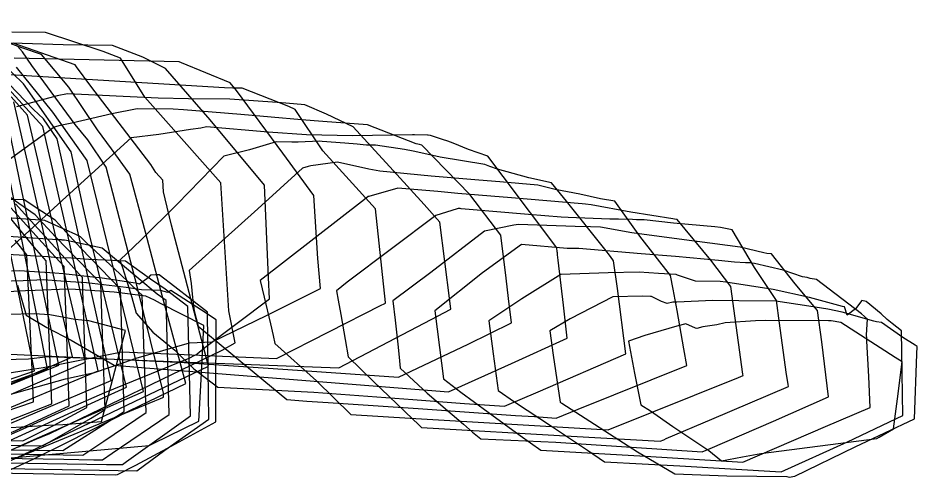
# Model space of a CAD drawing. Extents: x 0 to 174, y 0 to 36.
# Drawn here: x 135.72 to 174, y 0.1 to 19.63 of the extents above; entities that cross this region are included whole.
import ezdxf

# ---------------------------------------------------------------- set-up
doc = ezdxf.new("R2010")
doc.units = 0
doc.layers.get('0').update_dxf_attribs({"color": 1, "linetype": 'CONTINUOUS'})

msp = doc.modelspace()

# ---------------------------------------------------------------- linework, layer by layer
at = {"color": 4}
for points in [[(135.417, 0.412156, 105.6), (136.395, 0.86852, 105.6), (137.822, 1.57491, 105.6), (140.477, 2.92508, 105.6), (142.869, 4.07541, 105.6), (141.803, 8.02789, 105.6), (141.15, 10.5162, 105.6), (140.482, 12.9887, 105.6), (139.694, 14.0608, 105.6), (139.108, 14.865, 105.6), (137.887, 16.6846, 105.6), (136.723, 18.0697, 105.6), (135.877, 18.3581, 105.6), (132.389, 19.6271, 105.6)], [(135.708, 1.37032, 99.2), (136.449, 1.69528, 99.2), (137.071, 1.94753, 99.2), (144.416, 5.49196, 99.2), (144.964, 5.80802, 99.2), (144.695, 7.17447, 99.2), (144.354, 12.6191, 99.2), (141.117, 16.2651, 99.2), (140.088, 17.9138, 99.2), (139.343, 18.2018, 99.2), (136.886, 19.0115, 99.2), (135.456, 19.0308, 99.2)], [(134.812, 1.66746, 96), (135.779, 2.07059, 96), (137.719, 2.95744, 96), (139.41, 3.69918, 96), (143.004, 5.15882, 96), (143.248, 5.27631, 96), (143.295, 5.30338, 96), (143.353, 5.33591, 96), (143.669, 5.60732, 96), (146.422, 7.68093, 96), (146.389, 8.59069, 96), (146.214, 12.5163, 96), (143.899, 15.3008, 96), (142, 17.4816, 96), (141.039, 17.9616, 96), (139.738, 18.4531, 96), (137.633, 18.4792, 96), (135.892, 18.5351, 96), (132.89, 18.5756, 96)], [(135.079, 0.675538, 108.8), (141.545, 3.33559, 108.8), (141.756, 3.42563, 108.8), (141.908, 3.5, 108.8), (141.912, 3.66036, 108.8), (140.808, 8.14455, 108.8), (139.474, 13.2751, 108.8), (138.684, 14.4505, 108.8), (138.145, 15.093, 108.8), (136.31, 17.6095, 108.8), (135.901, 18.184, 108.8), (135.699, 18.4347, 108.8)], [(135.388, 0.788862, 102.4), (136.255, 1.19904, 102.4), (143.836, 4.8104, 102.4), (142.25, 10.8115, 102.4), (141.978, 11.931, 102.4), (141.919, 12.2301, 102.4), (141.888, 12.7277, 102.4), (141.592, 13.0609, 102.4), (141.38, 13.4002, 102.4), (138.821, 16.7248, 102.4), (138.213, 17.5525, 102.4), (138.153, 17.6343, 102.4), (135.517, 18.5581, 102.4)], [(133.581, 0.845946, 115.2), (138.002, 2.85352, 115.2), (140.34, 3.92255, 115.2), (139.715, 6.49735, 115.2), (138.767, 10.4127, 115.2), (138.468, 11.71, 115.2), (137.974, 13.9284, 115.2), (135.954, 16.8307, 115.2), (134.527, 18.1896, 115.2)], [(130.538, 2.26694, 92.8), (137.742, 4.28227, 92.8), (138.976, 4.54656, 92.8), (140.218, 4.97476, 92.8), (140.746, 5.15415, 92.8), (143.014, 5.8098, 92.8), (143.986, 5.84325, 92.8), (146.306, 6.97081, 92.8), (148.606, 8.1167, 92.8), (148.483, 9.396, 92.8), (148.314, 12.0772, 92.8), (146.993, 13.8714, 92.8), (145.027, 16.5458, 92.8), (144.749, 16.865, 92.8), (142.681, 17.7139, 92.8), (142.587, 17.7604, 92.8), (135.55, 17.9186, 92.8)], [(131.523, 3.91501, 89.6), (136.23, 4.66821, 89.6), (136.787, 4.75658, 89.6), (140.135, 5.42682, 89.6), (142.469, 5.32128, 89.6), (146.724, 5.1469, 89.6), (151.189, 7.40516, 89.6), (151.311, 7.46693, 89.6), (151.366, 7.49538, 89.6), (151.363, 7.52629, 89.6), (150.936, 11.5035, 89.6), (148.692, 13.9805, 89.6), (147.519, 15.732, 89.6), (147.245, 15.8634, 89.6), (145.258, 16.6375, 89.6), (144.867, 16.644, 89.6), (144.516, 16.6611, 89.6), (134.884, 17.2313, 89.6)], [(135.269, 4.21424, 137.6), (136.418, 4.61418, 137.6), (136.287, 5.25297, 137.6), (133.805, 17.2919, 137.6)], [(134.332, 0.753918, 112), (136.272, 1.63585, 112), (141.062, 3.73694, 112), (140.347, 6.64472, 112), (138.665, 13.5646, 112), (137.196, 15.6273, 112), (135.659, 17.5351, 112)], [(134.415, 2.65948, 121.6), (139.133, 4.62002, 121.6), (138.306, 8.29356, 121.6), (137.87, 10.2603, 121.6), (136.771, 15.0041, 121.6), (134.424, 17.5784, 121.6)], [(127.918, 1.43763, 134.4), (136.972, 4.70617, 134.4), (134.528, 16.9097, 134.4)], [(133.395, 1.54042, 118.4), (139.68, 4.20321, 118.4), (139.678, 4.21094, 118.4), (137.389, 14.4877, 118.4), (136.797, 15.3383, 118.4), (136.379, 15.7365, 118.4), (134.983, 17.185, 118.4)], [(134.54, 3.69487, 131.2), (137.458, 4.85239, 131.2), (135.875, 12.273, 131.2), (134.986, 16.6327, 131.2)], [(133.5, 5.06217, 86.4), (136.168, 5.12356, 86.4), (136.994, 5.23154, 86.4), (141.913, 5.02913, 86.4), (149.383, 4.74579, 86.4), (153.307, 6.79514, 86.4), (154.143, 7.2346, 86.4), (154.1, 7.59345, 86.4), (153.686, 10.9431, 86.4), (153.007, 11.6933, 86.4), (151.844, 12.9731, 86.4), (149.997, 14.9997, 86.4), (148.86, 15.5296, 86.4), (147.931, 15.9296, 86.4), (147.117, 15.998, 86.4), (146.751, 16.0288, 86.4), (144.739, 16.175, 86.4), (142.982, 16.1883, 86.4), (141.692, 16.2097, 86.4), (137.825, 16.3984, 86.4), (137.39, 16.3176, 86.4), (135.653, 15.8503, 86.4)], [(135.23, 3.5453, 124.8), (138.59, 4.9816, 124.8), (137.566, 9.28711, 124.8), (136.128, 15.4902, 124.8), (135.419, 16.2674, 124.8)], [(135.38, 5.31803, 83.2), (142.789, 4.9679, 83.2), (147.214, 4.66902, 83.2), (151.923, 4.34933, 83.2), (154.894, 5.74606, 83.2), (156.739, 6.66029, 83.2), (156.604, 7.68749, 83.2), (156.501, 8.56057, 83.2), (156.285, 10.3903, 83.2), (154.955, 12.1175, 83.2), (152.919, 14.2151, 83.2), (152.809, 14.2395, 83.2), (152.677, 14.2758, 83.2), (150.602, 15.0827, 83.2), (148.705, 15.2217, 83.2), (147.784, 15.2996, 83.2), (145.2, 15.5165, 83.2), (142.767, 15.7209, 83.2), (142.322, 15.7533, 83.2), (140.788, 15.7649, 83.2), (139.712, 15.5452, 83.2), (138.007, 15.1475, 83.2), (137.509, 15.0548, 83.2), (137.258, 14.9873, 83.2), (131.516, 10.8481, 83.2)], [(132.309, 2.70876, 128), (138.037, 5.21704, 128), (137.491, 7.50568, 128), (135.532, 16.0552, 128)], [(135.695, 8.25519, 80), (136.058, 6.99067, 80), (136.949, 6.45923, 80), (137.975, 5.9258, 80), (139.813, 4.85375, 80), (141.146, 4.74759, 80), (142.984, 4.60188, 80), (154.051, 3.72411, 80), (156.733, 4.9323, 80), (159.108, 6.00038, 80), (158.945, 7.41244, 80), (158.724, 9.33081, 80), (158.699, 9.55136, 80), (158.69, 9.63503, 80), (158.685, 9.68206, 80), (158.666, 9.84816, 80), (156.375, 12.8779, 80), (155.725, 13.7524, 80), (154.898, 14.038, 80), (154.255, 14.3009, 80), (154.015, 14.3829, 80), (153.793, 14.4538, 80), (153.28, 14.6279, 80), (153.18, 14.6364, 80), (153.171, 14.6372, 80), (153.155, 14.6386, 80), (152.606, 14.6605, 80), (152.523, 14.6574, 80), (149.958, 14.613, 80), (148.007, 14.654, 80), (146.364, 14.7744, 80), (143.75, 14.9953, 80), (143.499, 14.9457, 80), (143.063, 14.8856, 80), (141.72, 14.67, 80), (140.529, 14.5238, 80), (137.761, 12.0207, 80), (135.846, 10.2636, 80), (135.303, 9.76121, 80)], [(133.966, 1.47111, 41.6), (136.777, 1.42593, 41.6), (138.797, 2.59257, 41.6), (139.423, 2.97257, 41.6), (139.334, 5.74836, 41.6), (139.251, 8.33364, 41.6), (137.32, 10.3217, 41.6), (136.451, 11.2519, 41.6), (135.753, 11.731, 41.6), (135.134, 12.1684, 41.6)], [(134.246, 1.2689, 38.4), (137.625, 1.22789, 38.4), (139.77, 2.58628, 38.4), (140.24, 2.89217, 38.4), (140.193, 4.37579, 38.4), (140.079, 8.08484, 38.4), (138.391, 9.83773, 38.4), (137.293, 11.032, 38.4), (136.736, 11.3899, 38.4), (135.981, 11.8914, 38.4), (135.275, 11.9027, 38.4)], [(134.248, 2.07178, 51.2), (137.153, 3.21422, 51.2), (137.026, 6.37247, 51.2), (136.909, 9.29585, 51.2), (136.42, 9.85777, 51.2), (134.565, 12.1177, 51.2)], [(130.154, 1.72972, 44.8), (135.929, 1.63554, 44.8), (137.224, 2.28612, 44.8), (138.652, 3.04996, 44.8), (138.481, 8.03242, 44.8), (138.463, 8.58451, 44.8), (138.323, 8.73285, 44.8), (137.861, 9.24161, 44.8), (136.141, 11.1465, 44.8), (135.609, 11.7206, 44.8)], [(130.935, 1.15065, 35.2), (138.472, 1.03013, 35.2), (139.369, 1.62932, 35.2), (141.174, 2.84071, 35.2), (141.017, 7.42601, 35.2), (141.003, 7.84106, 35.2), (140.869, 7.96031, 35.2), (140.047, 8.7377, 35.2), (138.618, 10.0787, 35.2), (138.374, 10.3107, 35.2), (138.177, 10.4219, 35.2), (136.857, 11.0101, 35.2), (134.829, 11.1476, 35.2)], [(127.926, 1.01021, 32), (137.674, 0.854238, 32), (138.939, 0.834574, 32), (139.32, 0.828704, 32), (139.729, 1.10798, 32), (142.16, 2.76249, 32), (142.096, 4.92945, 32), (142.02, 7.60218, 32), (141.638, 7.87495, 32), (139.3, 9.83663, 32), (137.78, 10.1671, 32), (137.694, 10.1772, 32), (137.601, 10.1801, 32), (137.57, 10.1845, 32), (137.505, 10.1898, 32), (137.4, 10.1964, 32), (134.656, 10.3724, 32)], [(133.408, 2.28708, 54.4), (135.746, 3.08279, 54.4), (136.378, 3.30395, 54.4), (136.318, 4.67688, 54.4), (136.087, 9.54692, 54.4), (135.595, 10.1725, 54.4)], [(131.928, 0.752528, 28.8), (139.492, 0.638128, 28.8), (139.972, 0.629934, 28.8), (140.167, 0.626487, 28.8), (140.343, 0.754329, 28.8), (143.058, 2.69457, 28.8), (143.032, 3.90629, 28.8), (142.947, 7.35855, 28.8), (141.983, 8.09044, 28.8), (141.355, 8.51788, 28.8), (140.301, 9.2762, 28.8), (139.46, 9.32919, 28.8), (138.726, 9.35855, 28.8), (137.993, 9.40702, 28.8), (137.415, 9.42496, 28.8), (136.987, 9.46762, 28.8), (135.27, 9.56071, 28.8)], [(135.209, 0.455152, 25.6), (140.774, 0.359691, 25.6), (141.971, 1.24028, 25.6), (143.838, 2.55406, 25.6), (143.809, 4.65858, 25.6), (143.78, 7.1053, 25.6), (142.392, 8.18876, 25.6), (141.726, 8.69704, 25.6), (141.566, 8.69934, 25.6), (141.364, 8.68769, 25.6), (141.257, 8.57046, 25.6), (140.893, 8.30895, 25.6), (140.75, 8.35011, 25.6), (140.628, 8.35499, 25.6), (139.299, 8.55143, 25.6), (138.91, 8.60091, 25.6), (137.644, 8.74641, 25.6), (137.282, 8.76795, 25.6), (135.775, 8.86875, 25.6), (135.435, 8.85417, 25.6)], [(133.717, 0.295963, 22.4), (139.868, 0.190791, 22.4), (139.956, 0.206517, 22.4), (140.741, 0.603306, 22.4), (142.264, 1.42479, 22.4), (144.138, 2.44608, 22.4), (144.146, 3.40068, 22.4), (144.151, 6.7902, 22.4), (143.532, 7.19759, 22.4), (142.232, 8.03107, 22.4), (142.104, 7.94728, 22.4), (141.94, 7.98682, 22.4), (141.792, 8.02952, 22.4), (140.977, 8.06219, 22.4), (140.328, 8.15811, 22.4), (139.362, 8.28112, 22.4), (138.63, 8.36524, 22.4), (137.722, 8.41922, 22.4), (136.8, 8.48085, 22.4), (135.941, 8.44403, 22.4), (134.917, 8.41756, 22.4)], [(134.305, 0.819916, 19.2), (141.307, 1.44512, 19.2), (141.476, 1.52653, 19.2), (143.418, 2.47144, 19.2), (143.527, 4.50876, 19.2), (143.636, 6.53936, 19.2), (141.792, 7.48629, 19.2), (141.532, 7.62098, 19.2), (141.165, 7.78934, 19.2), (139.814, 7.96133, 19.2), (139.616, 7.98407, 19.2), (138.162, 8.07049, 19.2), (137.826, 8.09295, 19.2), (136.448, 8.0339, 19.2), (136.029, 8.02309, 19.2), (134.552, 7.93596, 19.2)]]:
    msp.add_polyline3d(points, dxfattribs=at)
for points in [[(153.693, 13.6997, 76.8), (152.999, 13.8578, 76.8), (152.55, 13.9601, 76.8), (152.179, 14.0384, 76.8), (150.943, 14.2239, 76.8), (150.551, 14.2196, 76.8), (150.413, 14.2326, 76.8), (150.154, 14.2546, 76.8), (149.64, 14.2976, 76.8), (148.676, 14.3794, 76.8), (148.559, 14.3841, 76.8), (147.646, 14.3496, 76.8), (147.373, 14.3448, 76.8), (146.713, 14.3587, 76.8), (145.57, 14.021, 76.8), (144.487, 13.7498, 76.8), (142.488, 11.702, 76.8), (140.959, 10.1888, 76.8), (140.05, 9.31996, 76.8), (140.161, 9.00629, 76.8), (140.309, 8.56012, 76.8), (140.559, 7.72952, 76.8), (140.751, 7.0683, 76.8), (141.461, 6.26082, 76.8), (142.39, 5.49597, 76.8), (143.205, 4.69693, 76.8), (144.231, 3.91867, 76.8), (148.313, 3.70297, 76.8), (152.536, 3.39326, 76.8), (154.736, 3.23259, 76.8), (156.437, 3.10772, 76.8), (157.868, 3.71979, 76.8), (161.605, 5.34472, 76.8), (161.249, 8.12191, 76.8), (161.079, 9.29152, 76.8), (160.955, 9.47816, 76.8), (160.704, 9.7924, 76.8), (159.082, 11.8387, 76.8), (158.443, 12.611, 76.8), (157.465, 12.8302, 76.8), (156.141, 13.1976, 76.8), (155.809, 13.3072, 76.8), (155.601, 13.3884, 76.8)], [(135.284, 11.6867, 48), (134.935, 12.0645, 48), (134.829, 12.1883, 48), (133.654, 13.052, 48), (133.416, 13.225, 48), (128.111, 13.3181, 48), (124.977, 13.5258, 48), (123.306, 12.8002, 48), (122.923, 12.6281, 48), (120.778, 9.53303, 48), (120.012, 8.44071, 48), (120.155, 5.46315, 48), (120.247, 3.23943, 48), (122.757, 2.10979, 48), (122.941, 2.0252, 48), (127.806, 1.95907, 48), (135.081, 1.8527, 48), (135.619, 2.08371, 48), (137.9, 3.13305, 48), (137.775, 6.48346, 48), (137.68, 9.06049, 48), (137.147, 9.63579, 48)], [(156.234, 12.6546, 73.6), (155.346, 12.73, 73.6), (153.318, 12.9021, 73.6), (151.123, 13.1139, 73.6), (150.653, 13.1906, 73.6), (149.328, 13.4922, 73.6), (148.183, 13.3385, 73.6), (148.074, 13.307, 73.6), (147.827, 13.2442, 73.6), (145.934, 11.5036, 73.6), (142.999, 8.88829, 73.6), (143.084, 8.3267, 73.6), (143.145, 7.7349, 73.6), (143.219, 7.16626, 73.6), (143.384, 6.52251, 73.6), (144.118, 5.92021, 73.6), (145.122, 5.08373, 73.6), (147.164, 3.39989, 73.6), (148.013, 3.33013, 73.6), (148.931, 3.26739, 73.6), (152.758, 3.00878, 73.6), (156.909, 2.72113, 73.6), (157.71, 2.66758, 73.6), (158.64, 2.60233, 73.6), (159.578, 2.99115, 73.6), (164.203, 4.84852, 73.6), (164.078, 5.54893, 73.6), (163.782, 7.17818, 73.6), (163.613, 8.09672, 73.6), (163.508, 8.67336, 73.6), (162.204, 10.3496, 73.6), (161.132, 11.8291, 73.6), (160.525, 11.9353, 73.6), (159.645, 12.1272, 73.6), (158.593, 12.3378, 73.6), (157.861, 12.5165, 73.6)], [(159.879, 11.7058, 70.4), (159.738, 11.7178, 70.4), (156.734, 11.9728, 70.4), (154.444, 12.1672, 70.4), (153.601, 12.2387, 70.4), (151.893, 12.3837, 70.4), (150.661, 12.0339, 70.4), (150.635, 12.0265, 70.4), (150.474, 11.9032, 70.4), (146.026, 8.45621, 70.4), (146.2, 7.75715, 70.4), (146.469, 6.61425, 70.4), (146.584, 6.11439, 70.4), (146.658, 5.77968, 70.4), (148.424, 4.18654, 70.4), (149.896, 2.7534, 70.4), (152.412, 2.60236, 70.4), (160.854, 2.1125, 70.4), (166.4, 4.33777, 70.4), (166.598, 4.41717, 70.4), (166.591, 4.46716, 70.4), (166.07, 8.20901, 70.4), (165.225, 9.3272, 70.4), (163.789, 11.058, 70.4), (163.676, 11.0699, 70.4), (163.605, 11.0789, 70.4), (161.816, 11.3611, 70.4), (160.121, 11.6853, 70.4)], [(162.056, 11.0472, 67.2), (161.891, 11.0527, 67.2), (161.29, 11.0637, 67.2), (160.917, 11.0706, 67.2), (159.141, 11.1355, 67.2), (158.855, 11.1534, 67.2), (157.457, 11.2721, 67.2), (154.593, 11.5151, 67.2), (154.543, 11.5194, 67.2), (154.461, 11.5263, 67.2), (154.423, 11.5148, 67.2), (153.507, 11.231, 67.2), (149.737, 8.3874, 67.2), (149.275, 8.02295, 67.2), (149.352, 7.62093, 67.2), (149.463, 7.01495, 67.2), (149.651, 5.95145, 67.2), (149.779, 5.20465, 67.2), (150.847, 4.17921, 67.2), (152.531, 2.56332, 67.2), (152.753, 2.34768, 67.2), (152.902, 2.20691, 67.2), (159.276, 1.84272, 67.2), (163.07, 1.62567, 67.2), (163.22, 1.68656, 67.2), (163.326, 1.73167, 67.2), (165.261, 2.55561, 67.2), (168.523, 3.94542, 67.2), (168.512, 4.03204, 67.2), (168.437, 4.55955, 67.2), (168.144, 6.63929, 67.2), (168.016, 7.60973, 67.2), (167.082, 9.01361, 67.2), (166.133, 10.6205, 67.2), (165.63, 10.7182, 67.2), (165.392, 10.7422, 67.2), (163.634, 10.9015, 67.2), (162.384, 11.0379, 67.2)], [(164.567, 10.1249, 64), (164.515, 10.1293, 64), (161.855, 10.4813, 64), (160.523, 10.7256, 64), (160.096, 10.7394, 64), (159.441, 10.7581, 64), (157.033, 10.8369, 64), (156.839, 10.8092, 64), (155.585, 10.557, 64), (153.295, 8.80025, 64), (151.678, 7.5942, 64), (151.775, 6.76663, 64), (151.893, 5.74534, 64), (151.947, 5.19935, 64), (151.993, 4.72242, 64), (153.146, 3.67072, 64), (154.687, 2.35107, 64), (155.074, 2.01203, 64), (155.434, 1.72162, 64), (158.617, 1.5788, 64), (164.853, 1.17151, 64), (165.192, 1.31802, 64), (167.887, 2.47677, 64), (170.234, 3.50808, 64), (169.946, 5.85163, 64), (169.771, 7.17584, 64), (168.813, 8.31205, 64), (167.807, 9.58667, 64), (167.608, 9.61164, 64), (167.475, 9.63771, 64), (166.472, 9.87849, 64), (164.642, 10.1194, 64)], [(163.724, 9.48584, 60.8), (162.26, 9.59202, 60.8), (159.599, 9.81426, 60.8), (159.239, 9.81752, 60.8), (159.098, 9.81984, 60.8), (157.153, 9.99546, 60.8), (155.496, 8.78403, 60.8), (153.468, 7.16872, 60.8), (153.671, 5.61455, 60.8), (153.842, 4.2748, 60.8), (154.576, 3.70893, 60.8), (155.743, 2.86277, 60.8), (157.097, 1.86037, 60.8), (157.981, 1.2429, 60.8), (162.435, 0.981223, 60.8), (166.587, 0.727194, 60.8), (170.111, 2.24691, 60.8), (172.013, 3.05918, 60.8), (171.95, 4.37102, 60.8), (171.866, 5.87288, 60.8), (171.86, 5.99486, 60.8), (171.854, 6.15126, 60.8), (171.896, 6.81968, 60.8), (171.636, 7.04216, 60.8), (169.719, 8.4974, 60.8), (169.458, 8.55057, 60.8), (169.323, 8.58344, 60.8), (169.127, 8.61482, 60.8), (168.305, 8.89381, 60.8), (167.084, 9.18333, 60.8), (166.901, 9.2083, 60.8), (166.7, 9.20881, 60.8), (166.233, 9.23649, 60.8), (165.542, 9.31502, 60.8)], [(164.574, 8.43215, 57.6), (163.8, 8.68355, 57.6), (163.741, 8.71443, 57.6), (162.993, 8.75606, 57.6), (162.165, 8.80672, 57.6), (160.845, 8.78148, 57.6), (158.837, 8.71465, 57.6), (157.173, 7.67818, 57.6), (155.762, 6.74055, 57.6), (155.955, 5.3455, 57.6), (156.165, 3.77862, 57.6), (156.86, 3.30069, 57.6), (158.478, 2.23527, 57.6), (159.967, 1.24467, 57.6), (160.697, 0.749764, 57.6), (163.898, 0.574991, 57.6), (168.212, 0.32008, 57.6), (171.048, 1.59817, 57.6), (173.392, 2.7181, 57.6), (173.371, 4.53025, 57.6), (173.335, 6.32237, 57.6), (172.941, 6.62382, 57.6), (172.726, 6.80506, 57.6), (172.476, 7.03896, 57.6), (171.843, 7.56293, 57.6), (171.649, 7.60616, 57.6), (171.388, 7.25123, 57.6), (171.034, 6.98325, 57.6), (170.921, 7.33791, 57.6), (170.827, 7.35301, 57.6), (169.887, 7.60707, 57.6), (169.424, 7.73753, 57.6), (167.876, 8.0708, 57.6), (165.86, 8.3815, 57.6), (165.622, 8.41682, 57.6)], [(163.609, 7.5329, 54.4), (163.369, 7.47599, 54.4), (163.126, 7.57226, 54.4), (162.694, 7.7726, 54.4), (162.653, 7.77881, 54.4), (162.313, 7.79059, 54.4), (161.055, 7.77071, 54.4), (159.231, 6.8236, 54.4), (158.361, 6.31075, 54.4), (158.514, 5.27733, 54.4), (158.802, 3.27909, 54.4), (158.821, 3.26642, 54.4), (158.872, 3.2342, 54.4), (162.096, 1.17577, 54.4), (163.686, 0.228496, 54.4), (165.9, 0.153389, 54.4), (168.455, 0.118733, 54.4), (168.558, 0.099188, 54.4), (168.798, 0.135036, 54.4), (171.373, 1.37947, 54.4), (173.892, 2.57551, 54.4), (173.993, 5.3307, 54.4), (174.003, 5.64846, 54.4), (173.923, 5.70135, 54.4), (173.401, 6.03891, 54.4), (172.496, 6.66696, 54.4), (172.28, 6.70164, 54.4), (172.164, 6.73303, 54.4), (170.821, 7.11142, 54.4), (170.205, 7.24416, 54.4), (169.402, 7.36792, 54.4), (167.985, 7.57809, 54.4), (166.41, 7.60113, 54.4), (165.308, 7.6081, 54.4), (163.781, 7.54367, 54.4)], [(135.289, 7.01386, 16), (134.782, 6.95605, 16), (133.944, 6.89097, 16), (133.434, 6.81748, 16), (132.672, 6.65304, 16), (131.963, 6.48293, 16), (132.091, 5.46664, 16), (132.184, 4.62439, 16), (132.33, 3.74056, 16), (132.556, 2.38911, 16), (132.762, 2.35004, 16), (133.449, 2.23327, 16), (133.79, 2.21205, 16), (135.17, 2.19167, 16), (137.01, 2.31104, 16), (137.627, 2.33252, 16), (139.271, 2.45491, 16), (139.681, 4.00437, 16), (140.298, 6.33611, 16), (138.726, 6.73713, 16), (138.138, 6.8029, 16), (137.071, 6.99558, 16), (136.398, 7.04158, 16)], [(165.838, 6.65903, 51.2), (165.484, 6.57526, 51.2), (164.879, 6.48496, 51.2), (164.621, 6.42333, 51.2), (164.564, 6.43192, 51.2), (164.16, 6.61841, 51.2), (163.774, 6.52207, 51.2), (162.41, 6.12107, 51.2), (161.72, 5.8769, 51.2), (161.97, 4.51497, 51.2), (162.235, 3.17134, 51.2), (162.648, 2.90731, 51.2), (163.606, 2.24524, 51.2), (165.134, 1.22844, 51.2), (165.681, 0.792296, 51.2), (166.575, 0.954351, 51.2), (167.348, 1.09214, 51.2), (172.288, 1.73999, 51.2), (172.392, 1.79995, 51.2), (172.995, 2.15191, 51.2), (173.167, 3.42989, 51.2), (173.371, 4.99248, 51.2), (173.071, 5.18957, 51.2), (170.761, 6.6781, 51.2), (170.348, 6.73935, 51.2), (170.234, 6.74102, 51.2), (167.56, 6.75794, 51.2), (167.125, 6.73958, 51.2)]]:
    msp.add_polyline3d(points, close=True, dxfattribs=at)

doc.saveas('drawing.dxf')
